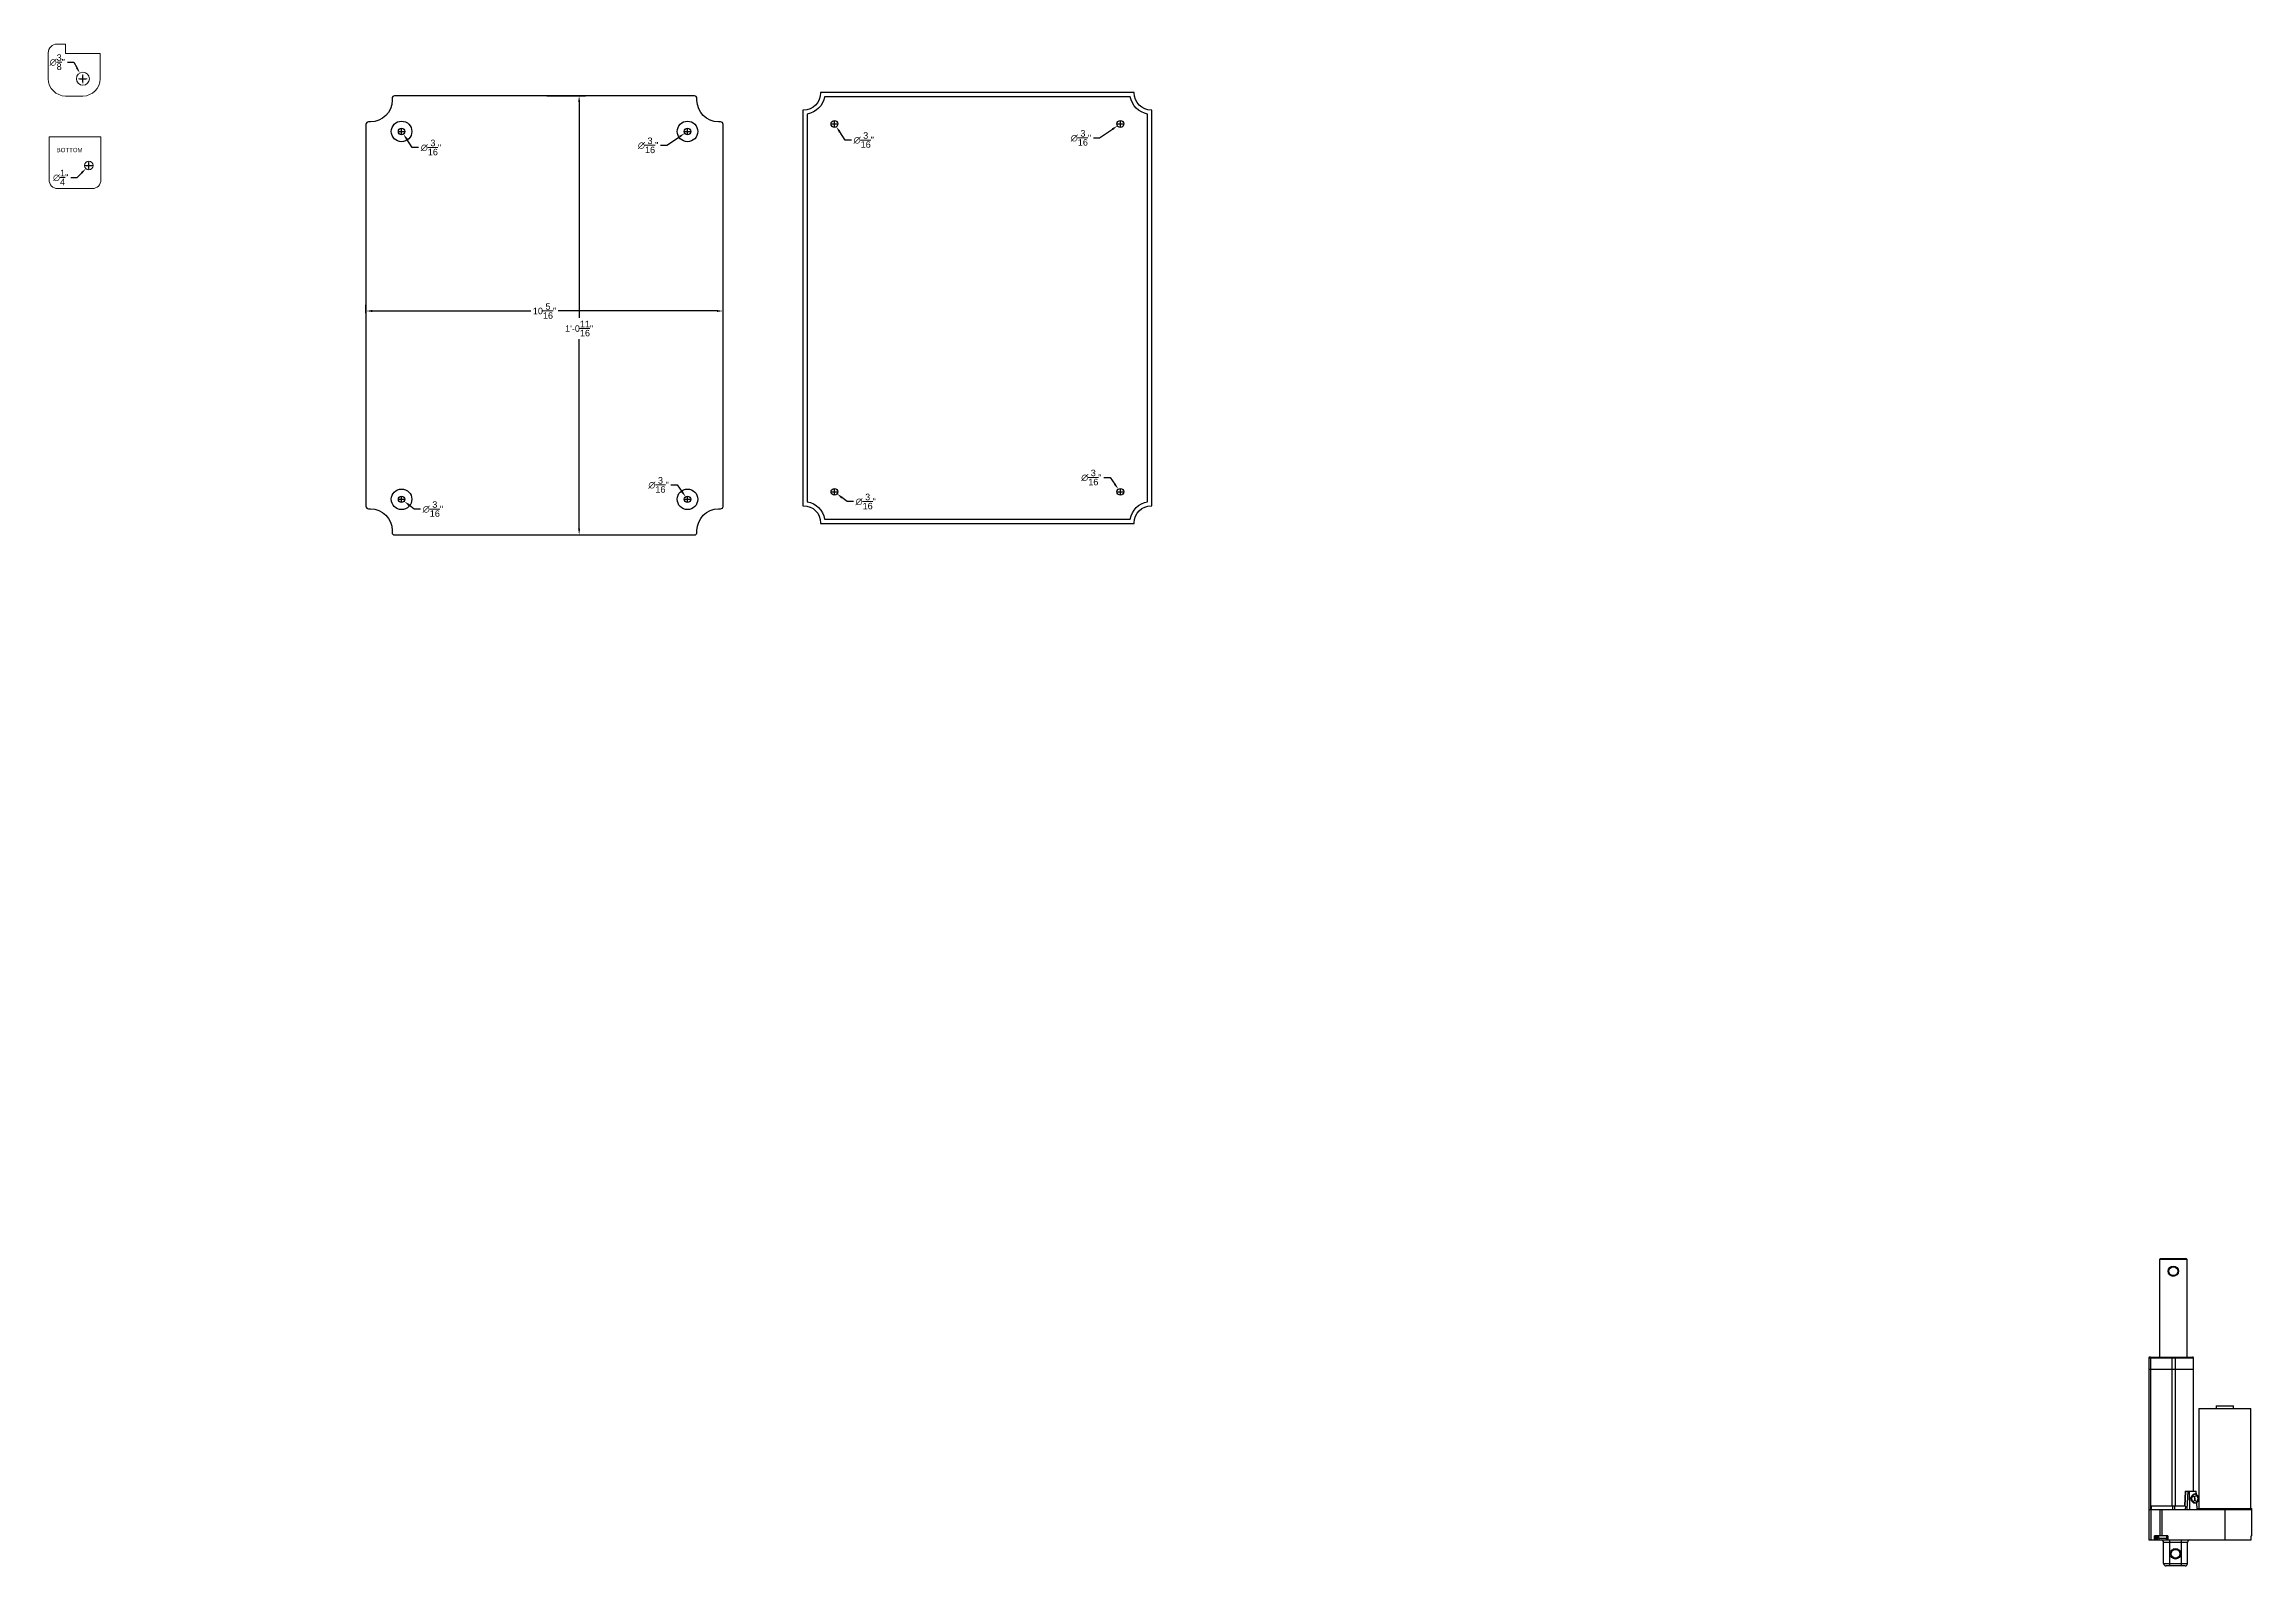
# Model space of a CAD drawing. Header units: inches. Extents: x 4 to 211, y 30 to 478.
# Drawn here: x 113.3 to 177.1, y 432.7 to 476.7 of the extents above; entities that cross this region are included whole.
import ezdxf

# ---------------------------------------------------------------- set-up
doc = ezdxf.new("R2010")
doc.units = ezdxf.units.IN
doc.header["$MEASUREMENT"] = 0
doc.header["$PDMODE"] = 3
doc.layers.add('CONSTRUCTION', color=3, linetype='Continuous')
doc.layers.add('OBJECT', color=7, linetype='Continuous')
doc.layers.add('DIM', color=6, linetype='Continuous', lineweight=13)
doc.styles.add('DIM', font='arial.ttf')
doc.styles.add('TitleAttribute', font='arial.ttf', dxfattribs={"height": 0.125})
doc.dimstyles.new('SM Dimensions', dxfattribs={"dimtxt": 0.1875, "dimasz": 0.18, "dimexe": 0.18, "dimexo": 0.0625, "dimgap": 0.09, "dimtad": 0, "dimtih": 1, "dimtoh": 1, "dimdec": 4, "dimzin": 0, "dimdsep": 46, "dimlunit": 4, "dimtxsty": 'DIM', "dimcen": 0.09, "dimadec": 0, "dimazin": 0, "dimtfac": 1, "dimtdec": 4, "dimtofl": 0, "dimtmove": 0, "dimatfit": 3, "dimfxl": 1, "dimtolj": 1, "dimtzin": 0, "dimarcsym": 0})

# ---------------------------------------------------------------- blocks, each defined once
blk = doc.blocks.new('*D55')
at = {"layer": 'Defpoints', "color": 0, "transparency": 16777216}
for p in [(114.537, 473.056), (114.71, 473.236)]:
    blk.add_point(p, dxfattribs=at)
at = {"layer": 'DIM', "color": 0, "lineweight": -2, "transparency": 16777216}
for p, q in [((114.287, 472.797), (114.412, 472.926)), ((114.534, 473.146), (114.714, 473.146)), ((114.624, 473.056), (114.624, 473.236)), ((114.107, 472.797), (114.287, 472.797))]:
    blk.add_line(p, q, dxfattribs=at)
at = {"layer": 'DIM', "color": 0, "transparency": 16777216}
blk.add_solid([(114.39, 472.947), (114.434, 472.906), (114.537, 473.056)], dxfattribs=at)
at = {"layer": 'DIM', "color": 0, "transparency": 16777216, "insert": (113.809, 472.797), "char_height": 0.1875, "attachment_point": 5, "style": 'DIM'}
blk.add_mtext('\\A1;∅{\\H1x;\\S1/4;}"', dxfattribs=at)
blk = doc.blocks.new('*D59')
at = {"layer": 'Defpoints', "color": 0, "transparency": 16777216}
for p in [(114.361, 475.818), (114.541, 475.489)]:
    blk.add_point(p, dxfattribs=at)
at = {"layer": 'DIM', "color": 0, "lineweight": -2, "transparency": 16777216}
for p, q in [((114.007, 476.134), (114.187, 476.134)), ((114.187, 476.134), (114.274, 475.976)), ((114.361, 475.654), (114.541, 475.654)), ((114.451, 475.564), (114.451, 475.744))]:
    blk.add_line(p, q, dxfattribs=at)
at = {"layer": 'DIM', "color": 0, "transparency": 16777216}
blk.add_solid([(114.3, 475.99), (114.248, 475.961), (114.361, 475.818)], dxfattribs=at)
at = {"layer": 'DIM', "color": 0, "transparency": 16777216, "insert": (113.712, 476.134), "char_height": 0.1875, "attachment_point": 5, "style": 'DIM'}
blk.add_mtext('\\A1;∅{\\H1x;\\S3/8;}"', dxfattribs=at)
blk = doc.blocks.new('*D60')
at = {"layer": 'Defpoints', "color": 0, "transparency": 16777216}
for p in [(123.612, 474.208), (123.716, 474.052)]:
    blk.add_point(p, dxfattribs=at)
at = {"layer": 'DIM', "color": 0, "lineweight": -2, "transparency": 16777216}
for p, q in [((123.664, 474.04), (123.664, 474.22)), ((123.574, 474.13), (123.754, 474.13)), ((123.974, 473.665), (123.816, 473.902)), ((124.154, 473.665), (123.974, 473.665))]:
    blk.add_line(p, q, dxfattribs=at)
at = {"layer": 'DIM', "color": 0, "transparency": 16777216}
blk.add_solid([(123.841, 473.919), (123.791, 473.885), (123.716, 474.052)], dxfattribs=at)
at = {"layer": 'DIM', "color": 0, "transparency": 16777216, "insert": (124.513, 473.665), "char_height": 0.1875, "attachment_point": 5, "style": 'DIM'}
blk.add_mtext('\\A1;∅{\\H1x;\\S3/16;}"', dxfattribs=at)
blk = doc.blocks.new('*D61')
at = {"layer": 'Defpoints', "color": 0, "transparency": 16777216}
for p in [(132.007, 474.182), (131.851, 474.078)]:
    blk.add_point(p, dxfattribs=at)
at = {"layer": 'DIM', "color": 0, "lineweight": -2, "transparency": 16777216}
for p, q in [((131.929, 474.04), (131.929, 474.22)), ((131.149, 473.728), (131.329, 473.728)), ((131.329, 473.728), (131.701, 473.977)), ((131.839, 474.13), (132.019, 474.13))]:
    blk.add_line(p, q, dxfattribs=at)
at = {"layer": 'DIM', "color": 0, "transparency": 16777216}
blk.add_solid([(131.685, 474.002), (131.718, 473.952), (131.851, 474.078)], dxfattribs=at)
at = {"layer": 'DIM', "color": 0, "transparency": 16777216, "insert": (130.79, 473.728), "char_height": 0.1875, "attachment_point": 5, "style": 'DIM'}
blk.add_mtext('\\A1;∅{\\H1x;\\S3/16;}"', dxfattribs=at)
blk = doc.blocks.new('*D62')
at = {"layer": 'Defpoints', "color": 0, "transparency": 16777216}
for p in [(131.874, 463.569), (131.983, 463.417)]:
    blk.add_point(p, dxfattribs=at)
at = {"layer": 'DIM', "color": 0, "lineweight": -2, "transparency": 16777216}
for p, q in [((131.45, 463.909), (131.63, 463.909)), ((131.63, 463.909), (131.769, 463.715)), ((131.839, 463.493), (132.019, 463.493)), ((131.929, 463.403), (131.929, 463.583))]:
    blk.add_line(p, q, dxfattribs=at)
at = {"layer": 'DIM', "color": 0, "transparency": 16777216}
blk.add_solid([(131.793, 463.733), (131.745, 463.698), (131.874, 463.569)], dxfattribs=at)
at = {"layer": 'DIM', "color": 0, "transparency": 16777216, "insert": (131.091, 463.909), "char_height": 0.1875, "attachment_point": 5, "style": 'DIM'}
blk.add_mtext('\\A1;∅{\\H1x;\\S3/16;}"', dxfattribs=at)
blk = doc.blocks.new('*D63')
at = {"layer": 'Defpoints', "color": 0, "transparency": 16777216}
for p in [(123.589, 463.55), (123.738, 463.436)]:
    blk.add_point(p, dxfattribs=at)
at = {"layer": 'DIM', "color": 0, "lineweight": -2, "transparency": 16777216}
for p, q in [((123.574, 463.493), (123.754, 463.493)), ((123.664, 463.403), (123.664, 463.583)), ((124.03, 463.212), (123.881, 463.327)), ((124.21, 463.212), (124.03, 463.212))]:
    blk.add_line(p, q, dxfattribs=at)
at = {"layer": 'DIM', "color": 0, "transparency": 16777216}
blk.add_solid([(123.899, 463.35), (123.863, 463.303), (123.738, 463.436)], dxfattribs=at)
at = {"layer": 'DIM', "color": 0, "transparency": 16777216, "insert": (124.569, 463.212), "char_height": 0.1875, "attachment_point": 5, "style": 'DIM'}
blk.add_mtext('\\A1;∅{\\H1x;\\S3/16;}"', dxfattribs=at)
blk = doc.blocks.new('*D64')
at = {"layer": 'Defpoints', "color": 0, "transparency": 16777216}
for p in [(122.634, 468.811), (132.958, 468.938), (132.958, 468.811)]:
    blk.add_point(p, dxfattribs=at)
at = {"layer": 'DIM', "color": 0, "lineweight": -2, "transparency": 16777216}
for p, q in [((122.634, 468.874), (122.634, 469.118)), ((132.958, 468.874), (132.958, 469.118)), ((122.814, 468.938), (127.403, 468.938)), ((132.778, 468.938), (128.19, 468.938))]:
    blk.add_line(p, q, dxfattribs=at)
at = {"layer": 'DIM', "color": 0, "transparency": 16777216}
for points in [[(122.814, 468.968), (122.814, 468.908), (122.634, 468.938)], [(132.778, 468.968), (132.778, 468.908), (132.958, 468.938)]]:
    blk.add_solid(points, dxfattribs=at)
at = {"layer": 'DIM', "color": 0, "transparency": 16777216, "insert": (127.796, 468.938), "char_height": 0.1875, "attachment_point": 5, "style": 'DIM'}
blk.add_mtext('\\A1;10{\\H1x;\\S5/16;}"', dxfattribs=at)
blk = doc.blocks.new('*D65')
at = {"layer": 'Defpoints', "color": 0, "transparency": 16777216}
for p in [(127.796, 475.159), (127.796, 462.464), (128.796, 462.464)]:
    blk.add_point(p, dxfattribs=at)
at = {"layer": 'DIM', "color": 0, "lineweight": -2, "transparency": 16777216}
for p, q in [((127.859, 475.159), (128.976, 475.159)), ((128.796, 474.979), (128.796, 468.744)), ((128.796, 462.644), (128.796, 468.119)), ((127.859, 462.464), (128.976, 462.464))]:
    blk.add_line(p, q, dxfattribs=at)
at = {"layer": 'DIM', "color": 0, "transparency": 16777216}
for points in [[(128.766, 474.979), (128.826, 474.979), (128.796, 475.159)], [(128.766, 462.644), (128.826, 462.644), (128.796, 462.464)]]:
    blk.add_solid(points, dxfattribs=at)
at = {"layer": 'DIM', "color": 0, "transparency": 16777216, "insert": (128.796, 468.431), "char_height": 0.1875, "attachment_point": 5, "style": 'DIM'}
blk.add_mtext('\\A1;1\'-0{\\H1x;\\S11/16;}"', dxfattribs=at)
blk = doc.blocks.new('*D66')
at = {"layer": 'Defpoints', "color": 0, "transparency": 16777216}
for p in [(136.123, 474.424), (136.227, 474.268)]:
    blk.add_point(p, dxfattribs=at)
at = {"layer": 'DIM', "color": 0, "lineweight": -2, "transparency": 16777216}
for p, q in [((136.085, 474.346), (136.265, 474.346)), ((136.175, 474.256), (136.175, 474.436)), ((136.485, 473.882), (136.327, 474.118)), ((136.665, 473.882), (136.485, 473.882))]:
    blk.add_line(p, q, dxfattribs=at)
at = {"layer": 'DIM', "color": 0, "transparency": 16777216}
blk.add_solid([(136.352, 474.135), (136.302, 474.102), (136.227, 474.268)], dxfattribs=at)
at = {"layer": 'DIM', "color": 0, "transparency": 16777216, "insert": (137.024, 473.882), "char_height": 0.1875, "attachment_point": 5, "style": 'DIM'}
blk.add_mtext('\\A1;∅{\\H1x;\\S3/16;}"', dxfattribs=at)
blk = doc.blocks.new('*D67')
at = {"layer": 'Defpoints', "color": 0, "transparency": 16777216}
for p in [(144.362, 474.294), (144.518, 474.398)]:
    blk.add_point(p, dxfattribs=at)
at = {"layer": 'DIM', "color": 0, "lineweight": -2, "transparency": 16777216}
for p, q in [((143.84, 473.944), (144.213, 474.194)), ((144.35, 474.346), (144.53, 474.346)), ((144.44, 474.256), (144.44, 474.436)), ((143.66, 473.944), (143.84, 473.944))]:
    blk.add_line(p, q, dxfattribs=at)
at = {"layer": 'DIM', "color": 0, "transparency": 16777216}
blk.add_solid([(144.196, 474.219), (144.229, 474.169), (144.362, 474.294)], dxfattribs=at)
at = {"layer": 'DIM', "color": 0, "transparency": 16777216, "insert": (143.302, 473.944), "char_height": 0.1875, "attachment_point": 5, "style": 'DIM'}
blk.add_mtext('\\A1;∅{\\H1x;\\S3/16;}"', dxfattribs=at)
blk = doc.blocks.new('*D68')
at = {"layer": 'Defpoints', "color": 0, "transparency": 16777216}
for p in [(144.385, 463.785), (144.495, 463.633)]:
    blk.add_point(p, dxfattribs=at)
at = {"layer": 'DIM', "color": 0, "lineweight": -2, "transparency": 16777216}
for p, q in [((143.961, 464.125), (144.141, 464.125)), ((144.141, 464.125), (144.28, 463.931)), ((144.35, 463.709), (144.53, 463.709)), ((144.44, 463.619), (144.44, 463.799))]:
    blk.add_line(p, q, dxfattribs=at)
at = {"layer": 'DIM', "color": 0, "transparency": 16777216}
blk.add_solid([(144.305, 463.949), (144.256, 463.914), (144.385, 463.785)], dxfattribs=at)
at = {"layer": 'DIM', "color": 0, "transparency": 16777216, "insert": (143.603, 464.125), "char_height": 0.1875, "attachment_point": 5, "style": 'DIM'}
blk.add_mtext('\\A1;∅{\\H1x;\\S3/16;}"', dxfattribs=at)
blk = doc.blocks.new('*D69')
at = {"layer": 'Defpoints', "color": 0, "transparency": 16777216}
for p in [(136.101, 463.766), (136.25, 463.652)]:
    blk.add_point(p, dxfattribs=at)
at = {"layer": 'DIM', "color": 0, "lineweight": -2, "transparency": 16777216}
for p, q in [((136.085, 463.709), (136.265, 463.709)), ((136.175, 463.619), (136.175, 463.799)), ((136.542, 463.429), (136.393, 463.543)), ((136.722, 463.429), (136.542, 463.429))]:
    blk.add_line(p, q, dxfattribs=at)
at = {"layer": 'DIM', "color": 0, "transparency": 16777216}
blk.add_solid([(136.411, 463.567), (136.374, 463.519), (136.25, 463.652)], dxfattribs=at)
at = {"layer": 'DIM', "color": 0, "transparency": 16777216, "insert": (137.08, 463.429), "char_height": 0.1875, "attachment_point": 5, "style": 'DIM'}
blk.add_mtext('\\A1;∅{\\H1x;\\S3/16;}"', dxfattribs=at)

msp = doc.modelspace()

# ---------------------------------------------------------------- linework, layer by layer
for centre in [(123.66373, 474.12978), (131.92873, 474.12978), (123.66373, 463.49278), (131.92873, 463.49278)]:
    msp.add_circle(centre, 0.09375)
at = {"layer": 'CONSTRUCTION'}
for p, q in [((174.50655, 441.5445), (174.47655, 441.5145)), ((174.47655, 441.5145), (174.47655, 438.6945)), ((175.27655, 441.5145), (174.47655, 441.5145)), ((174.50655, 441.5445), (175.24655, 441.5445)), ((175.27655, 441.5145), (175.24655, 441.5445)), ((175.27655, 438.6945), (175.27655, 441.5145)), ((175.46155, 438.6645), (174.16655, 438.6645)), ((174.16655, 438.6645), (174.16655, 433.4065)), ((174.19655, 438.6945), (175.43155, 438.6945)), ((174.21609, 438.6645), (174.21609, 434.3865)), ((174.83573, 438.6645), (174.83573, 434.3865)), ((174.93288, 438.6645), (174.93288, 434.3865)), ((175.46155, 434.8165), (175.46155, 438.6645)), ((174.16655, 438.3445), (175.46155, 438.3445)), ((175.61655, 437.2065), (175.61655, 434.3165)), ((175.61655, 437.2065), (177.11655, 437.2065)), ((176.11655, 437.2845), (176.11655, 437.2065)), ((176.11655, 437.2845), (176.61655, 437.2845)), ((176.61655, 437.2065), (176.61655, 437.2845)), ((177.11655, 434.3165), (177.11655, 437.2065)), ((175.22315, 434.8165), (175.20061, 434.3865)), ((175.22673, 434.8165), (175.20722, 434.3865)), ((175.22315, 434.8165), (175.53525, 434.8165)), ((175.29239, 434.8165), (175.26833, 434.2865)), ((175.33052, 434.8165), (175.34604, 434.2865)), ((175.4936, 434.72602), (175.4795, 434.725)), ((175.53002, 434.8165), (175.53415, 434.71859)), ((175.54053, 434.71584), (175.53525, 434.8165)), ((175.60483, 434.58601), (175.60552, 434.60569)), ((174.16655, 434.2865), (177.14655, 434.2865)), ((175.22808, 434.3865), (174.21584, 434.3865)), ((174.21584, 434.3865), (174.21584, 434.2865)), ((174.22513, 434.2865), (174.22513, 433.4065)), ((174.23655, 434.3865), (174.23655, 434.2865)), ((174.49458, 433.5225), (174.49458, 434.2865)), ((174.54761, 434.2865), (174.54761, 433.5225)), ((174.84988, 434.3865), (174.84988, 434.2865)), ((174.90877, 434.3865), (174.90877, 434.2865)), ((175.22808, 434.3865), (175.22355, 434.2865)), ((175.49766, 434.47566), (175.51177, 434.47668)), ((175.54398, 434.4854), (175.55237, 434.2865)), ((175.56303, 434.2865), (175.55232, 434.49081)), ((175.55779, 434.3865), (175.57055, 434.3865)), ((175.57055, 434.2865), (175.57055, 434.3865)), ((175.58655, 434.3165), (175.58655, 434.2865)), ((175.58655, 434.3165), (177.14655, 434.3165)), ((176.36655, 434.2865), (176.36655, 433.4065)), ((177.14655, 433.5225), (177.14655, 434.3165)), ((174.16655, 433.4065), (177.12932, 433.4065)), ((174.71408, 433.5225), (174.33222, 433.5225)), ((174.33222, 433.4065), (174.33222, 433.5225)), ((174.3499, 433.5225), (174.3499, 433.4065)), ((174.38425, 433.4065), (174.38425, 433.5225)), ((174.40902, 433.5225), (174.40902, 433.4065)), ((174.44655, 433.5225), (174.44655, 433.4565)), ((174.44655, 433.4565), (174.68655, 433.4565)), ((175.28655, 433.3365), (174.59655, 433.3365)), ((174.59655, 432.7265), (174.59655, 433.3365)), ((174.68655, 433.4565), (174.68655, 433.5225)), ((174.68908, 433.4065), (174.68908, 433.5225)), ((174.71408, 433.5225), (174.71408, 433.4065)), ((174.77155, 432.6565), (174.77155, 433.4065)), ((175.11155, 432.6565), (175.11155, 433.4065)), ((175.28655, 432.7265), (175.28655, 433.3365)), ((177.14655, 433.5225), (177.12875, 433.5225)), ((177.12875, 433.4065), (177.12875, 433.5225)), ((177.12932, 433.4065), (177.12932, 433.5225)), ((174.59655, 432.7265), (175.28655, 432.7265)), ((175.21655, 432.6565), (174.66655, 432.6565))]:
    msp.add_line(p, q, dxfattribs=at)
at = {"layer": 'CONSTRUCTION', "flags": 128}
for points in [[(174.22495, 438.6945), (174.22326, 438.69393), (174.22163, 438.69222), (174.22012, 438.68945), (174.21881, 438.68572), (174.21772, 438.68117), (174.21692, 438.67598), (174.21643, 438.67036), (174.21626, 438.6645)], [(174.84476, 438.6945), (174.84306, 438.69393), (174.84143, 438.69222), (174.83993, 438.68945), (174.83861, 438.68572), (174.83753, 438.68117), (174.83673, 438.67598), (174.83623, 438.67036), (174.83606, 438.6645)], [(175.42488, 434.52056), (175.40497, 434.53559), (175.39028, 434.55992), (175.38303, 434.58986), (175.38434, 434.62085), (175.394, 434.64816), (175.41054, 434.66764), (175.43145, 434.67633), (175.45354, 434.6729), (175.47345, 434.65787), (175.48815, 434.63354), (175.4954, 434.6036), (175.49409, 434.57261), (175.48443, 434.5453), (175.46788, 434.52582), (175.44697, 434.51713), (175.42488, 434.52056)], [(175.4795, 434.725), (175.46754, 434.72295), (175.44679, 434.71328), (175.42867, 434.69651), (175.41431, 434.6737), (175.40462, 434.64628), (175.4002, 434.61597), (175.40134, 434.58468), (175.40796, 434.55437), (175.41964, 434.52695), (175.43566, 434.50414), (175.455, 434.48737), (175.47645, 434.4777), (175.49766, 434.47566)], [(175.5113, 434.47665), (175.49056, 434.47873), (175.46911, 434.4884), (175.44976, 434.50517), (175.43375, 434.52798), (175.42206, 434.5554), (175.41545, 434.58571), (175.41431, 434.617), (175.41872, 434.64731), (175.42842, 434.67473), (175.44277, 434.69754), (175.4609, 434.71431), (175.48164, 434.72398), (175.49353, 434.72602)], [(175.59105, 434.60392), (175.58729, 434.62824), (175.57818, 434.64993), (175.56471, 434.66663), (175.54834, 434.67653), (175.53085, 434.67857), (175.51412, 434.67252), (175.49998, 434.65903), (175.48995, 434.63957), (175.48512, 434.61625), (175.48602, 434.5916), (175.49254, 434.56827), (175.50398, 434.54882), (175.51911, 434.53533), (175.53627, 434.52928), (175.55362, 434.53131), (175.56927, 434.54122), (175.58152, 434.55792), (175.58906, 434.5796), (175.59105, 434.60392)]]:
    msp.add_lwpolyline(points, dxfattribs=at)
at = {"layer": 'CONSTRUCTION'}
for centre, radius in [((174.87655, 441.1745), 0.1475), ((174.87655, 441.1745), 0.1275), ((174.94155, 433.0065), 0.1525), ((174.94155, 433.0065), 0.1275)]:
    msp.add_circle(centre, radius, dxfattribs=at)
for centre, radius, start, end in [((174.19655, 438.6645), 0.03, 90, 180), ((174.85165, 438.67194), 0.08107, 354.7404932, 16.1630097), ((175.43155, 438.6645), 0.03, 0, 90), ((174.49655, 433.4565), 0.05, 180, 270), ((174.52655, 433.3365), 0.07, 0, 90), ((174.63655, 433.4565), 0.05, 270, 0), ((175.35655, 433.3365), 0.07, 90, 180), ((174.66655, 432.7265), 0.07, 180, 270), ((175.21655, 432.7265), 0.07, 270, 0)]:
    msp.add_arc(centre, radius, start, end, dxfattribs=at)
for points, knots in [([(175.39835, 434.57144), (175.39742, 434.57417), (175.39385, 434.58463), (175.3921, 434.59878), (175.39411, 434.60884), (175.39452, 434.6109)], [0, 0, 0, 0, 0.21923916, 0.84036149, 1, 1, 1, 1]), ([(175.47994, 434.72485), (175.47278, 434.72382), (175.45814, 434.7217), (175.43813, 434.71002), (175.42076, 434.69292), (175.40708, 434.67056), (175.39778, 434.6441), (175.3935, 434.61495), (175.39454, 434.58483), (175.40089, 434.55548), (175.41231, 434.52851), (175.42835, 434.50555), (175.44833, 434.48787), (175.47097, 434.47772), (175.48864, 434.47405), (175.49769, 434.47601), (175.49904, 434.47631)], [0, 0, 0, 0, 0.06913761, 0.14120458, 0.21419361, 0.28914172, 0.36568045, 0.44296003, 0.52043667, 0.59815177, 0.67623656, 0.75481737, 0.83358314, 0.9113456, 0.98669663, 1, 1, 1, 1]), ([(175.60575, 434.60317), (175.60534, 434.60903), (175.60422, 434.62501), (175.59754, 434.6506), (175.58471, 434.6769), (175.56747, 434.69829), (175.5473, 434.71409), (175.52479, 434.7235), (175.50625, 434.72735), (175.496, 434.72567), (175.49357, 434.72527)], [0, 0, 0, 0, 0.09060235, 0.24703169, 0.40642918, 0.55114282, 0.69091004, 0.8260338, 0.95860544, 1, 1, 1, 1]), ([(175.51102, 434.47752), (175.51429, 434.47751), (175.52581, 434.47744), (175.54458, 434.48471), (175.56529, 434.4981), (175.58235, 434.51694), (175.59539, 434.54011), (175.60365, 434.56676), (175.60606, 434.58845), (175.60581, 434.6006), (175.60575, 434.60317)], [0, 0, 0, 0, 0.05800329, 0.20413674, 0.34765038, 0.49325771, 0.6442942, 0.80141693, 0.95796378, 1, 1, 1, 1])]:
    msp.add_open_spline(points, degree=3, knots=knots, dxfattribs=at)
at = {"layer": 'DIM'}
for p, q in [((113.95087, 476.65358), (113.95087, 476.37938)), ((113.95087, 476.37938), (114.95087, 476.37938)), ((114.57587, 475.65358), (114.32587, 475.65358)), ((114.45087, 475.77858), (114.45087, 475.52858)), ((114.74851, 473.14625), (114.49851, 473.14625)), ((114.62351, 473.27125), (114.62351, 473.02125))]:
    msp.add_line(p, q, dxfattribs=at)
msp.add_lwpolyline([(113.95087, 476.65358), (113.70087, 476.65358, 0.41421356), (113.45087, 476.40358), (113.45087, 475.65358, 0.41421356), (113.95087, 475.15358), (114.45087, 475.15358, 0.41421356), (114.95087, 475.65358), (114.95087, 476.37938)], format="xyb", dxfattribs=at)
msp.add_lwpolyline([(114.97351, 473.97794), (113.47351, 473.97794), (113.47351, 472.72794, 0.41421356), (113.72351, 472.47794), (114.72351, 472.47794, 0.41421356), (114.97351, 472.72794)], format="xyb", close=True, dxfattribs=at)
for centre, radius in [((114.45087, 475.65358), 0.1875), ((114.62351, 473.14625), 0.125)]:
    msp.add_circle(centre, radius, dxfattribs=at)
at = {"layer": 'OBJECT'}
for points in [[(122.76473, 474.40471), (122.70623, 474.40471, 0.41421356), (122.63423, 474.33271), (122.63423, 463.28984, 0.41421356), (122.70623, 463.21784), (122.76473, 463.21784, -0.41421356), (123.39029, 462.59228), (123.39029, 462.53578, 0.41421356), (123.46229, 462.46378), (132.13016, 462.46378, 0.41421356), (132.20216, 462.53578), (132.20216, 462.59228, -0.41421356), (132.82773, 463.21784), (132.88623, 463.21784, 0.41421356), (132.95823, 463.28984), (132.95823, 474.33271, 0.41421356), (132.88623, 474.40471), (132.82773, 474.40471, -0.41421356), (132.20216, 475.03028), (132.20216, 475.08678, 0.41421356), (132.13016, 475.15878), (123.46229, 475.15878, 0.41421356), (123.39029, 475.08678), (123.39029, 475.03028, -0.41421356)], [(145.35261, 463.30913), (145.35261, 474.746), (145.33911, 474.746, -0.41421356), (144.83854, 475.24657), (144.83854, 475.25757), (135.77667, 475.25757), (135.77667, 475.24657, -0.41421356), (135.27611, 474.746), (135.26261, 474.746), (135.26261, 463.30913), (135.27611, 463.30913, -0.41421356), (135.77667, 462.80857), (135.77667, 462.79757), (144.83854, 462.79757), (144.83854, 462.80857, -0.41421356), (145.33911, 463.30913)], [(145.22761, 463.42411), (145.22761, 474.63102, -0.31162229), (144.72402, 475.13257), (135.8912, 475.13257, -0.31162229), (135.38761, 474.63102), (135.38761, 463.42411, -0.31162229), (135.8912, 462.92257), (144.72402, 462.92257, -0.31162229)]]:
    msp.add_lwpolyline(points, format="xyb", close=True, dxfattribs=at)
for centre, radius in [((123.66373, 474.12978), 0.297), ((131.92873, 474.12978), 0.297), ((136.17511, 474.34607), 0.098), ((144.44011, 474.34607), 0.098), ((123.66373, 463.49278), 0.297), ((131.92873, 463.49278), 0.297), ((136.17511, 463.70907), 0.098), ((144.44011, 463.70907), 0.098)]:
    msp.add_circle(centre, radius, dxfattribs=at)

# ---------------------------------------------------------------- texts
at = {"layer": 'DIM', "insert": (113.69408, 473.65478), "char_height": 0.125, "attachment_point": 1, "style": 'TitleAttribute'}
msp.add_mtext_dynamic_manual_height_columns('BOTTOM', width=0.4356626, gutter_width=0.625, heights=[0], dxfattribs=at)

# ---------------------------------------------------------------- dimensions: what is measured, and where the dimension line sits
at = {"layer": 'DIM'}
for p1, p2, picture, middle in [((114.54109, 475.48921), (114.36065, 475.81795), '*D59', (113.71247, 476.13353)), ((114.71017, 473.23633), (114.53685, 473.05617), '*D55', (113.80923, 472.79674))]:
    dim = msp.add_diameter_dim_2p(p1=p1, p2=p2, dimstyle='SM Dimensions', dxfattribs=at)
    dim.commit()
    dim.dimension.update_dxf_attribs({"geometry": picture, "text_midpoint": middle})
dim = msp.add_linear_dim(base=(128.7964, 462.46378), p1=(127.79623, 475.15878), p2=(127.79623, 462.46378), angle=90, dimstyle='SM Dimensions', dxfattribs=at)
dim.commit()
dim.dimension.update_dxf_attribs({"geometry": '*D65', "text_midpoint": (128.7964, 468.43128), "dimtype": 160})
for p1, p2, picture, middle in [((123.61164, 474.20773), (123.71581, 474.05182), '*D60', (124.51267, 473.66529)), ((132.00661, 474.18197), (131.85085, 474.07759), '*D61', (130.79031, 473.72781)), ((136.12302, 474.42402), (136.22719, 474.26812), '*D66', (137.02405, 473.88158)), ((144.51799, 474.39826), (144.36223, 474.29388), '*D67', (143.30169, 473.9441)), ((131.98341, 463.41663), (131.87404, 463.56892), '*D62', (131.09126, 463.90896)), ((144.49479, 463.63292), (144.38542, 463.78522), '*D68', (143.60264, 464.12525)), ((123.58925, 463.54971), (123.73821, 463.43584), '*D63', (124.56899, 463.21247)), ((136.10063, 463.766), (136.24959, 463.65213), '*D69', (137.08037, 463.42876))]:
    dim = msp.add_diameter_dim_2p(p1=p1, p2=p2, dimstyle='SM Dimensions', dxfattribs=at)
    dim.commit()
    dim.dimension.update_dxf_attribs({"geometry": picture, "text_midpoint": middle, "dimtype": 163})
dim = msp.add_linear_dim(base=(132.95823, 468.93792), p1=(122.63423, 468.81128), p2=(132.95823, 468.81128), dimstyle='SM Dimensions', dxfattribs=at)
dim.commit()
dim.dimension.update_dxf_attribs({"geometry": '*D64', "text_midpoint": (127.79623, 468.93792)})

doc.saveas('drawing.dxf')
